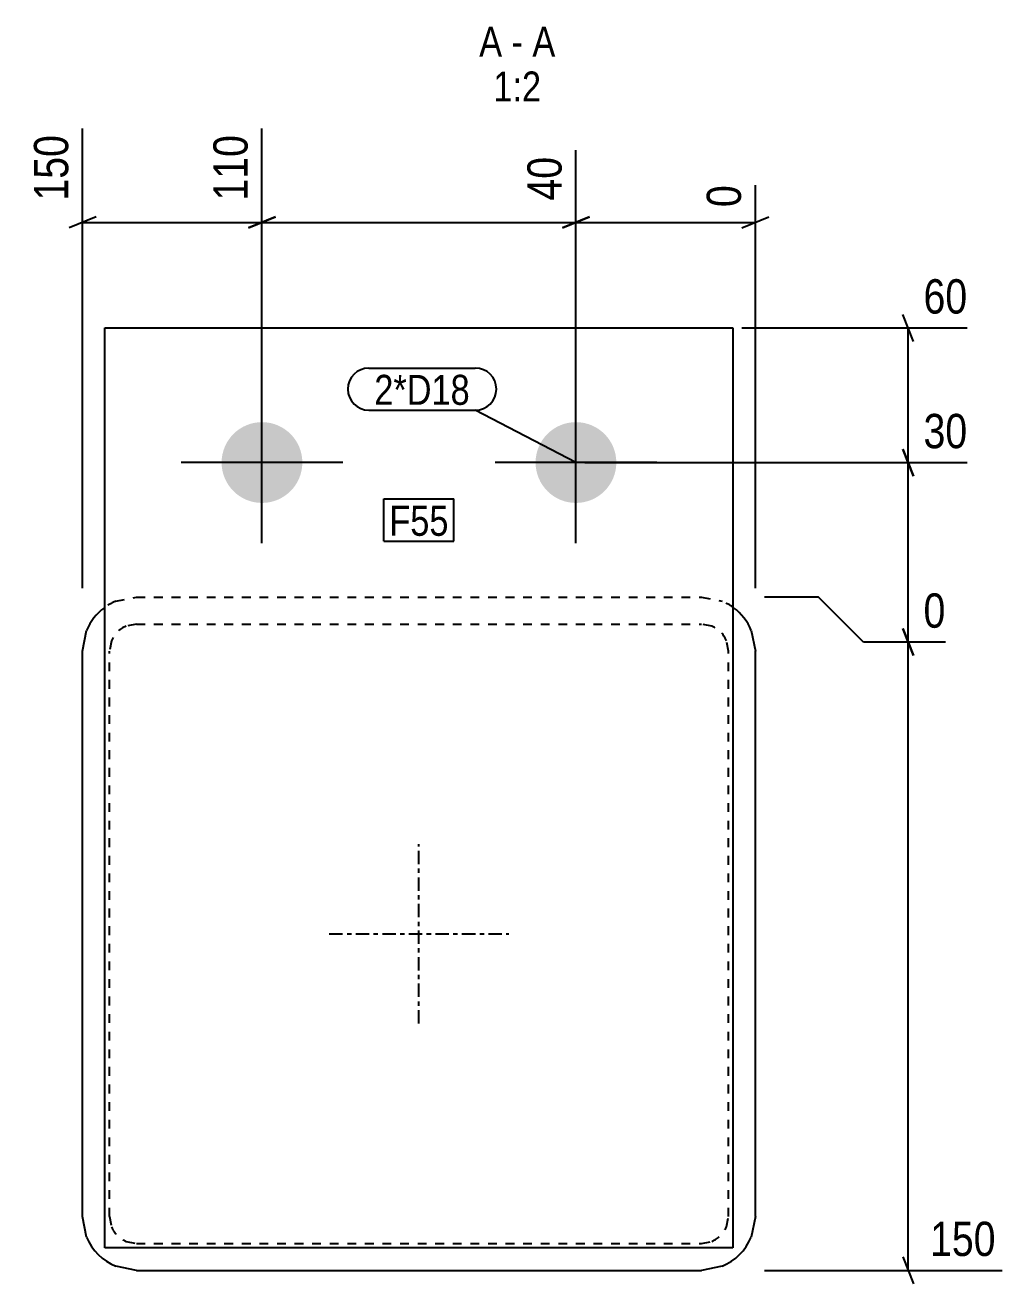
# Model space of a CAD drawing. Header units: millimetres. Extents: x 5 to 30731, y 5 to 1589.
# Drawn here: x 20478.5 to 20696.5, y 4.8 to 285.3 of the extents above; entities that cross this region are included whole.
import ezdxf

# ---------------------------------------------------------------- set-up
doc = ezdxf.new("R2010")
doc.units = ezdxf.units.MM
doc.linetypes.add('DXK_LINE_DOT2', pattern=[3.9198, 1.9599, -1.9599])
doc.linetypes.add('DXK_LINE_DOT3', pattern=[5.9187, 2.979, -0.9799, 0.9799, -0.9799])
for name, color, linetype in [('MÅLSÆTNING', 7, 'Continuous'), ('STÅL', 7, 'Continuous'), ('TEKST', 7, 'Continuous')]:
    doc.layers.add(name, color=color, linetype=linetype)
doc.styles.add('Arial Narrow', font='ARIALN.TTF', dxfattribs={"height": 0.2})

msp = doc.modelspace()

# ---------------------------------------------------------------- hatches: boundary and pattern name
at = {"layer": 'STÅL', "linetype": 'Continuous'}
for points in [[(20522.28, 187.8, -1), (20540.28, 187.8, -1)], [(20592.28, 187.8, -1), (20610.28, 187.8, -1)]]:
    msp.add_hatch(color=96, dxfattribs=at).paths.add_polyline_path(points)

# ---------------------------------------------------------------- linework, layer by layer
at = {"layer": 'MÅLSÆTNING', "color": 7, "linetype": 'Continuous'}
for p, q in [((20491.28, 159.8), (20491.28, 262.25)), ((20531.28, 189.8), (20531.28, 262.25)), ((20531.28, 189.8), (20531.28, 262.25)), ((20601.28, 189.8), (20601.28, 257.38)), ((20601.28, 189.8), (20601.28, 257.38)), ((20641.28, 159.8), (20641.28, 249.59)), ((20494.28, 242.52), (20488.28, 240.12)), ((20491.28, 241.32), (20531.28, 241.32)), ((20528.28, 240.12), (20534.28, 242.52)), ((20534.28, 242.52), (20528.28, 240.12)), ((20531.28, 241.32), (20601.28, 241.32)), ((20604.28, 242.52), (20598.28, 240.12)), ((20598.28, 240.12), (20604.28, 242.52)), ((20601.28, 241.32), (20641.28, 241.32)), ((20638.28, 240.12), (20644.28, 242.52)), ((20676.57, 214.8), (20674.17, 220.8)), ((20638.28, 217.8), (20688.52, 217.8)), ((20675.37, 187.8), (20675.37, 217.8)), ((20674.17, 190.8), (20676.57, 184.8)), ((20676.57, 184.8), (20674.17, 190.8)), ((20603.28, 187.8), (20688.52, 187.8)), ((20603.28, 187.8), (20688.52, 187.8)), ((20675.37, 147.8), (20675.37, 187.8)), ((20655.37, 157.8), (20643.28, 157.8)), ((20655.37, 157.8), (20643.28, 157.8)), ((20665.37, 147.8), (20655.37, 157.8)), ((20665.37, 147.8), (20655.37, 157.8)), ((20674.17, 150.8), (20676.57, 144.8)), ((20676.57, 144.8), (20674.17, 150.8)), ((20683.65, 147.8), (20665.37, 147.8)), ((20683.65, 147.8), (20665.37, 147.8)), ((20675.37, 7.8), (20675.37, 147.8)), ((20674.17, 10.8), (20676.57, 4.8)), ((20643.28, 7.8), (20696.31, 7.8))]:
    msp.add_line(p, q, dxfattribs=at)
at = {"layer": 'STÅL', "color": 2, "linetype": 'Continuous'}
for p, q in [((20496.28, 12.8), (20496.28, 217.8)), ((20496.28, 217.8), (20636.28, 217.8)), ((20636.28, 217.8), (20636.28, 12.8)), ((20491.28, 145.8), (20492.19, 150.39)), ((20640.37, 150.39), (20641.28, 145.8)), ((20491.28, 19.8), (20491.28, 145.8)), ((20641.28, 19.8), (20641.28, 145.8)), ((20492.19, 15.21), (20491.28, 19.8)), ((20641.28, 19.8), (20640.37, 15.21)), ((20636.28, 12.8), (20496.28, 12.8)), ((20503.28, 7.8), (20498.69, 8.71)), ((20633.87, 8.71), (20629.28, 7.8)), ((20503.28, 7.8), (20629.28, 7.8))]:
    msp.add_line(p, q, dxfattribs=at)
at = {"layer": 'STÅL', "color": 96, "linetype": 'Continuous'}
for p, q in [((20531.28, 169.8), (20531.28, 205.8)), ((20601.28, 169.8), (20601.28, 205.8)), ((20549.28, 187.8), (20513.28, 187.8)), ((20619.28, 187.8), (20583.28, 187.8))]:
    msp.add_line(p, q, dxfattribs=at)
at = {"layer": 'STÅL', "color": 7, "linetype": 'DXK_LINE_DOT2'}
for p, q in [((20498.69, 156.89), (20503.28, 157.8)), ((20503.28, 157.8), (20629.28, 157.8)), ((20629.28, 157.8), (20633.87, 156.89)), ((20503.28, 151.8), (20500.98, 151.34)), ((20503.28, 151.8), (20629.28, 151.8)), ((20631.58, 151.34), (20629.28, 151.8)), ((20497.74, 148.1), (20497.28, 145.8)), ((20635.28, 145.8), (20634.82, 148.1)), ((20497.28, 19.8), (20497.28, 145.8)), ((20635.28, 19.8), (20635.28, 145.8)), ((20497.28, 19.8), (20497.74, 17.5)), ((20634.82, 17.5), (20635.28, 19.8)), ((20500.98, 14.26), (20503.28, 13.8)), ((20629.28, 13.8), (20631.58, 14.26)), ((20503.28, 13.8), (20629.28, 13.8))]:
    msp.add_line(p, q, dxfattribs=at)
at = {"layer": 'STÅL', "color": 7, "linetype": 'DXK_LINE_DOT3'}
for p, q in [((20566.28, 62.8), (20566.28, 102.8)), ((20546.28, 82.8), (20586.28, 82.8))]:
    msp.add_line(p, q, dxfattribs=at)
at = {"layer": 'STÅL', "color": 2, "linetype": 'Continuous'}
for centre, start, end in [((20503.28, 145.8), 126.4486, 157.5), ((20629.28, 145.8), 22.5, 53.5514), ((20503.28, 19.8), 202.5, 247.5), ((20629.28, 19.8), 292.5, 337.5)]:
    msp.add_arc(centre, 12, start, end, dxfattribs=at)
at = {"layer": 'STÅL', "color": 7, "linetype": 'DXK_LINE_DOT2'}
for centre, radius, start, end in [((20503.28, 145.8), 12, 112.5, 126.4486), ((20629.28, 145.8), 12, 53.5514, 67.5), ((20503.28, 145.8), 6, 112.5, 157.5), ((20629.28, 145.8), 6, 22.5, 67.5), ((20503.28, 19.8), 6, 202.5, 247.5), ((20629.28, 19.8), 6, 292.5, 337.5)]:
    msp.add_arc(centre, radius, start, end, dxfattribs=at)

# ---------------------------------------------------------------- wipeouts: each hides what was drawn before it
at = {"color": 0, "linetype": 'Continuous'}
for points, layer in [([(20489.68, 262.4), (20478.48, 262.4), (20478.48, 244.57), (20489.68, 244.57)], 'MÅLSÆTNING'), ([(20529.68, 262.4), (20518.48, 262.4), (20518.48, 244.57), (20529.68, 244.57)], 'MÅLSÆTNING'), ([(20599.68, 257.52), (20588.48, 257.52), (20588.48, 244.57), (20599.68, 244.57)], 'MÅLSÆTNING'), ([(20696.45, 9.4), (20696.45, 20.6), (20678.63, 20.6), (20678.63, 9.4)], 'MÅLSÆTNING'), ([(20584.82, 278.25), (20584.82, 285.25), (20579.71, 285.25), (20579.71, 278.25)], 'TEKST'), ([(20589.47, 278.25), (20589.47, 285.25), (20586.92, 285.25), (20586.92, 278.25)], 'TEKST'), ([(20596.68, 278.25), (20596.68, 285.25), (20591.57, 285.25), (20591.57, 278.25)], 'TEKST'), ([(20593.53, 268.25), (20593.53, 275.25), (20582.86, 275.25), (20582.86, 268.25)], 'TEKST')]:
    msp.add_wipeout(points, dxfattribs=at).dxf.layer = layer
at = {"color": 0}
for points in [[(20577.63, 200.66), (20577.63, 207.66), (20556.32, 207.66), (20556.32, 200.66)], [(20572.89, 171.48), (20572.89, 178.48), (20559.67, 178.48), (20559.67, 171.48)]]:
    msp.add_wipeout(points, dxfattribs=at).dxf.layer = 'TEKST'

# ---------------------------------------------------------------- next in the draw order: texts
at = {"layer": 'MÅLSÆTNING', "color": 3, "linetype": 'Continuous', "style": 'Arial Narrow'}
for s, p in [('150', (20488.08, 246.17)), ('110', (20528.08, 246.17)), ('40', (20598.08, 246.17))]:
    msp.add_text(s, height=7.635, rotation=90.0002, dxfattribs=at).set_placement(p)
msp.add_text('150', height=7.635, dxfattribs=at).set_placement((20680.23, 11))
at = {"layer": 'TEKST', "color": 3, "linetype": 'Continuous', "style": 'Arial Narrow'}
for s, height, p in [('A', 6.68, (20579.71, 278.25)), ('A', 6.68, (20591.57, 278.25)), ('-', 6.68, (20586.92, 278.25)), ('1:2', 6.681, (20582.86, 268.25))]:
    msp.add_text(s, height=height, dxfattribs=at).set_placement(p)

# ---------------------------------------------------------------- next in the draw order: wipeouts: each hides what was drawn before it
at = {"color": 0, "linetype": 'Continuous'}
for points in [[(20639.68, 251.19), (20628.48, 251.19), (20628.48, 243.12), (20639.68, 243.12)], [(20690.12, 219.4), (20690.12, 230.6), (20677.17, 230.6), (20677.17, 219.4)], [(20690.12, 189.4), (20690.12, 200.6), (20677.17, 200.6), (20677.17, 189.4)], [(20685.25, 149.4), (20685.25, 160.6), (20677.17, 160.6), (20677.17, 149.4)]]:
    msp.add_wipeout(points, dxfattribs=at).dxf.layer = 'MÅLSÆTNING'
at = {"color": 0}
for points in [[(20577.63, 200.66), (20577.63, 207.66), (20556.32, 207.66), (20556.32, 200.66)], [(20572.89, 171.48), (20572.89, 178.48), (20559.67, 178.48), (20559.67, 171.48)]]:
    msp.add_wipeout(points, dxfattribs=at).dxf.layer = 'TEKST'

# ---------------------------------------------------------------- next in the draw order: linework, layer by layer
at = {"layer": 'TEKST', "color": 7, "linetype": 'Continuous'}
for p, q in [((20555.12, 208.86), (20578.83, 208.86)), ((20555.12, 199.46), (20578.83, 199.46)), ((20601.28, 187.8), (20578.83, 199.46)), ((20558.47, 179.68), (20574.09, 179.68)), ((20558.47, 170.28), (20558.47, 179.68)), ((20574.09, 170.28), (20574.09, 179.68)), ((20558.47, 170.28), (20574.09, 170.28))]:
    msp.add_line(p, q, dxfattribs=at)
for centre, start, end in [((20555.12, 204.16), 90, 270), ((20578.83, 204.16), 270, 90)]:
    msp.add_arc(centre, 4.7, start, end, dxfattribs=at)

# ---------------------------------------------------------------- next in the draw order: texts
at = {"layer": 'MÅLSÆTNING', "color": 3, "linetype": 'Continuous', "style": 'Arial Narrow'}
msp.add_text('0', height=7.64, rotation=90.0002, dxfattribs=at).set_placement((20638.08, 244.72))
for s, height, p in [('60', 7.635, (20678.77, 221)), ('30', 7.635, (20678.77, 191)), ('0', 7.64, (20678.77, 151))]:
    msp.add_text(s, height=height, dxfattribs=at).set_placement(p)
at = {"layer": 'TEKST', "color": 3, "style": 'Arial Narrow'}
for s, p in [('2*D18', (20556.32, 200.66)), ('F55', (20559.67, 171.48))]:
    msp.add_text(s, height=6.681, dxfattribs=at).set_placement(p)

doc.saveas('drawing.dxf')
